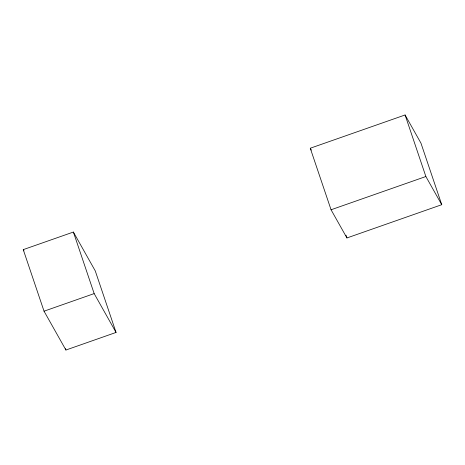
<?xml version="1.0" encoding="UTF-8"?>
<svg xmlns="http://www.w3.org/2000/svg" width="465" height="465" viewBox="0 0 465 465"><rect width="100%" height="100%" fill="white"/><g stroke="black" fill="none" stroke-linecap="round" stroke-linejoin="round"><path stroke-width="0.7" d="M310.271 148.23L405.085 114.971L420.965 143.156L441.75 204.699L346.937 237.958L331.057 209.773L310.271 148.23L311.329 150.108M23.25 249.635L73.383 232.052L95.267 270.897L116.052 332.44L65.925 350.029L44.036 311.184L23.25 249.635L23.953 250.891M331.057 209.773L425.87 176.52L441.75 204.699M44.036 311.184L94.168 293.595L116.052 332.44M405.085 114.971L425.87 176.52M346.012 235.22L346.937 237.958M73.383 232.052L94.168 293.595M65.46 348.657L65.925 350.029"/></g></svg>
